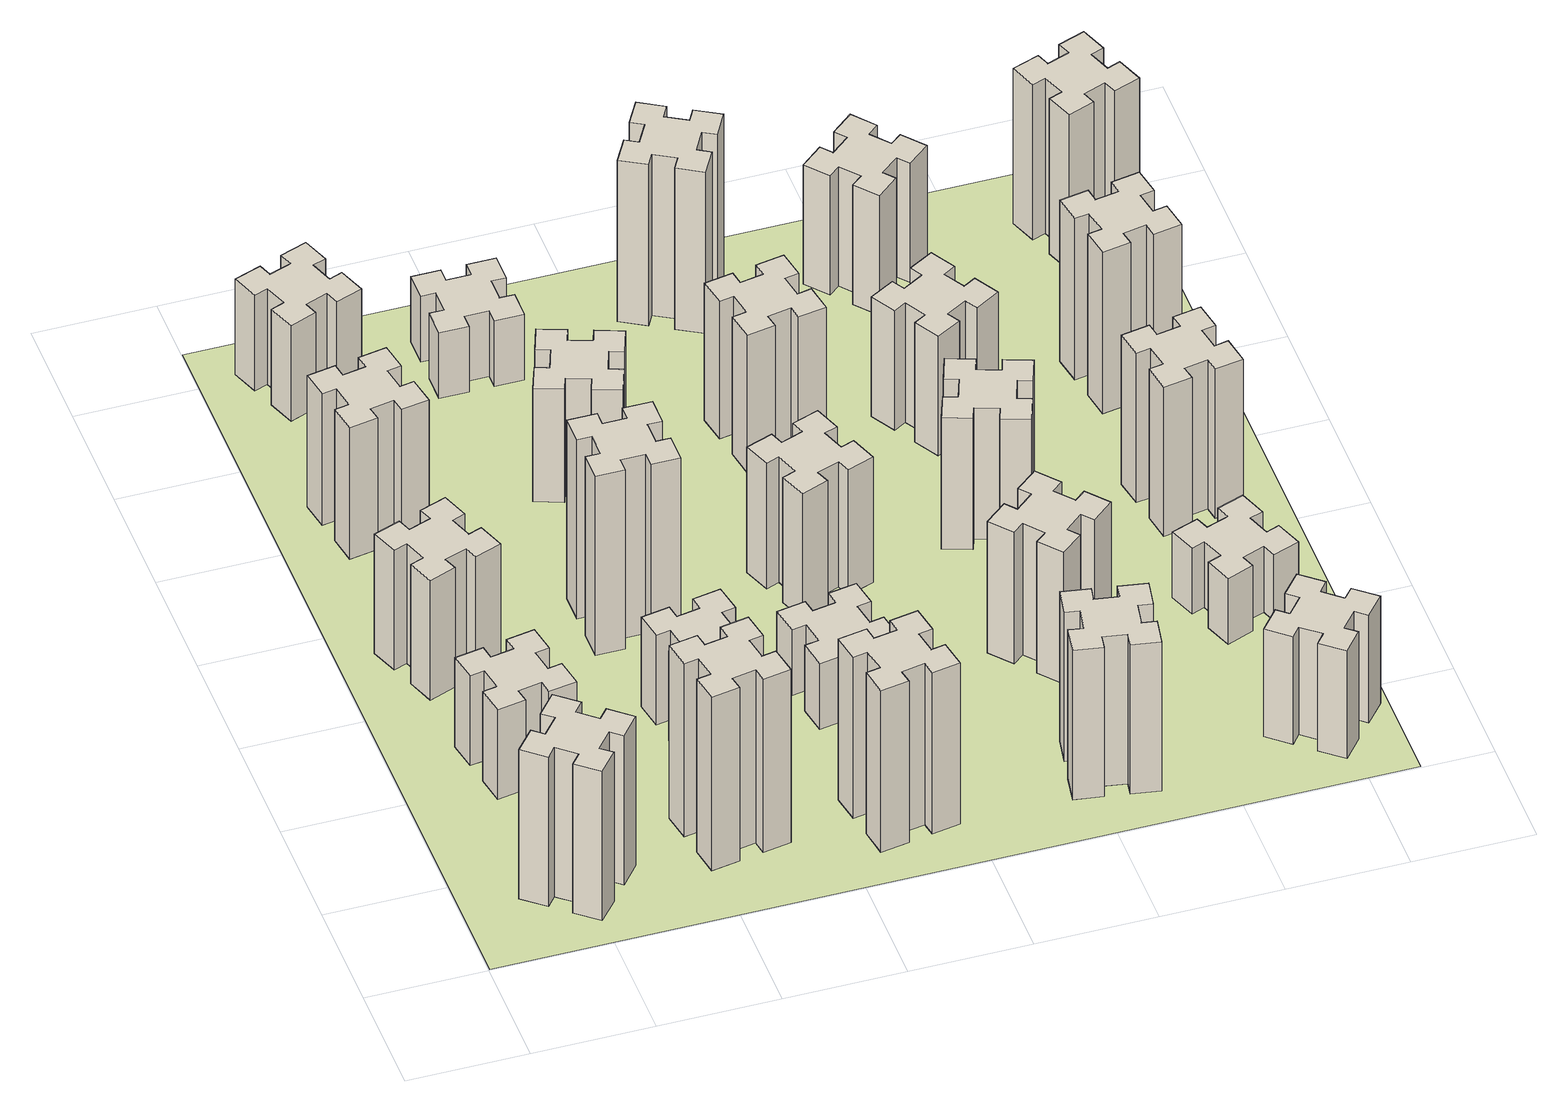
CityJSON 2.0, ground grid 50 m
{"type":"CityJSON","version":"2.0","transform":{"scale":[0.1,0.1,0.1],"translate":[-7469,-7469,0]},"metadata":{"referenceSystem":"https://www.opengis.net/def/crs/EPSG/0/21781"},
"CityObjects":{
"building1":{"type":"Building","attributes":{"class":"1000","function":"1000","usage":"1000","yearOfConstruction":2016,"roofType":"1000","measuredHeight":75,"storeysAboveGround":30,"storeysBelowGround":0},"geometry":[{"type":"Solid","lod":"1","boundaries":[[[[0,1,2,3,4,5,6,7,8,9,10,11,12,13,14,15,16,17,18,19]],[[17,16,20,21]],[[16,15,22,20]],[[15,14,23,22]],[[14,13,24,23]],[[13,12,25,24]],[[12,11,26,25]],[[11,10,27,26]],[[10,9,28,27]],[[9,8,29,28]],[[8,7,30,29]],[[7,6,31,30]],[[6,5,32,31]],[[5,4,33,32]],[[4,3,34,33]],[[3,2,35,34]],[[2,1,36,35]],[[1,0,37,36]],[[0,19,38,37]],[[19,18,39,38]],[[18,17,21,39]],[[24,25,26,27,28,29,30,31,32,33,34,35,36,37,38,39,21,20,22,23]]]]}]},
"building2":{"type":"Building","attributes":{"class":"1000","function":"1000","usage":"1000","yearOfConstruction":2016,"roofType":"1000","measuredHeight":45,"storeysAboveGround":30,"storeysBelowGround":0},"geometry":[{"type":"Solid","lod":"1","boundaries":[[[[40,41,42,43,44,45,46,47,48,49,50,51,52,53,54,55,56,57,58,59]],[[57,56,60,61]],[[56,55,62,60]],[[55,54,63,62]],[[54,53,64,63]],[[53,52,65,64]],[[52,51,66,65]],[[51,50,67,66]],[[50,49,68,67]],[[49,48,69,68]],[[48,47,70,69]],[[47,46,71,70]],[[46,45,72,71]],[[45,44,73,72]],[[44,43,74,73]],[[43,42,75,74]],[[42,41,76,75]],[[41,40,77,76]],[[40,59,78,77]],[[59,58,79,78]],[[58,57,61,79]],[[64,65,66,67,68,69,70,71,72,73,74,75,76,77,78,79,61,60,62,63]]]]}]},
"building3":{"type":"Building","attributes":{"class":"1000","function":"1000","usage":"1000","yearOfConstruction":2016,"roofType":"1000","measuredHeight":60,"storeysAboveGround":30,"storeysBelowGround":0},"geometry":[{"type":"Solid","lod":"1","boundaries":[[[[80,81,82,83,84,85,86,87,88,89,90,91,92,93,94,95,96,97,98,99]],[[97,96,100,101]],[[96,95,102,100]],[[95,94,103,102]],[[94,93,104,103]],[[93,92,105,104]],[[92,91,106,105]],[[91,90,107,106]],[[90,89,108,107]],[[89,88,109,108]],[[88,87,110,109]],[[87,86,111,110]],[[86,85,112,111]],[[85,84,113,112]],[[84,83,114,113]],[[83,82,115,114]],[[82,81,116,115]],[[81,80,117,116]],[[80,99,118,117]],[[99,98,119,118]],[[98,97,101,119]],[[104,105,106,107,108,109,110,111,112,113,114,115,116,117,118,119,101,100,102,103]]]]}]},
"building4":{"type":"Building","attributes":{"class":"1000","function":"1000","usage":"1000","yearOfConstruction":2016,"roofType":"1000","measuredHeight":66,"storeysAboveGround":30,"storeysBelowGround":0},"geometry":[{"type":"Solid","lod":"1","boundaries":[[[[120,121,122,123,124,125,126,127,128,129,130,131,132,133,134,135,136,137,138,139]],[[137,136,140,141]],[[136,135,142,140]],[[135,134,143,142]],[[134,133,144,143]],[[133,132,145,144]],[[132,131,146,145]],[[131,130,147,146]],[[130,129,148,147]],[[129,128,149,148]],[[128,127,150,149]],[[127,126,151,150]],[[126,125,152,151]],[[125,124,153,152]],[[124,123,154,153]],[[123,122,155,154]],[[122,121,156,155]],[[121,120,157,156]],[[120,139,158,157]],[[139,138,159,158]],[[138,137,141,159]],[[144,145,146,147,148,149,150,151,152,153,154,155,156,157,158,159,141,140,142,143]]]]}]},
"building5":{"type":"Building","attributes":{"class":"1000","function":"1000","usage":"1000","yearOfConstruction":2016,"roofType":"1000","measuredHeight":87,"storeysAboveGround":30,"storeysBelowGround":0},"geometry":[{"type":"Solid","lod":"1","boundaries":[[[[160,161,162,163,164,165,166,167,168,169,170,171,172,173,174,175,176,177,178,179]],[[177,176,180,181]],[[176,175,182,180]],[[175,174,183,182]],[[174,173,184,183]],[[173,172,185,184]],[[172,171,186,185]],[[171,170,187,186]],[[170,169,188,187]],[[169,168,189,188]],[[168,167,190,189]],[[167,166,191,190]],[[166,165,192,191]],[[165,164,193,192]],[[164,163,194,193]],[[163,162,195,194]],[[162,161,196,195]],[[161,160,197,196]],[[160,179,198,197]],[[179,178,199,198]],[[178,177,181,199]],[[184,185,186,187,188,189,190,191,192,193,194,195,196,197,198,199,181,180,182,183]]]]}]},
"building6":{"type":"Building","attributes":{"class":"1000","function":"1000","usage":"1000","yearOfConstruction":2016,"roofType":"1000","measuredHeight":48,"storeysAboveGround":30,"storeysBelowGround":0},"geometry":[{"type":"Solid","lod":"1","boundaries":[[[[200,201,202,203,204,205,206,207,208,209,210,211,212,213,214,215,216,217,218,219]],[[217,216,220,221]],[[216,215,222,220]],[[215,214,223,222]],[[214,213,224,223]],[[213,212,225,224]],[[212,211,226,225]],[[211,210,227,226]],[[210,209,228,227]],[[209,208,229,228]],[[208,207,230,229]],[[207,206,231,230]],[[206,205,232,231]],[[205,204,233,232]],[[204,203,234,233]],[[203,202,235,234]],[[202,201,236,235]],[[201,200,237,236]],[[200,219,238,237]],[[219,218,239,238]],[[218,217,221,239]],[[224,225,226,227,228,229,230,231,232,233,234,235,236,237,238,239,221,220,222,223]]]]}]},
"building7":{"type":"Building","attributes":{"class":"1000","function":"1000","usage":"1000","yearOfConstruction":2016,"roofType":"1000","measuredHeight":45,"storeysAboveGround":30,"storeysBelowGround":0},"geometry":[{"type":"Solid","lod":"1","boundaries":[[[[240,241,242,243,244,245,246,247,248,249,250,251,252,253,254,255,256,257,258,259]],[[257,256,260,261]],[[256,255,262,260]],[[255,254,263,262]],[[254,253,264,263]],[[253,252,265,264]],[[252,251,266,265]],[[251,250,267,266]],[[250,249,268,267]],[[249,248,269,268]],[[248,247,270,269]],[[247,246,271,270]],[[246,245,272,271]],[[245,244,273,272]],[[244,243,274,273]],[[243,242,275,274]],[[242,241,276,275]],[[241,240,277,276]],[[240,259,278,277]],[[259,258,279,278]],[[258,257,261,279]],[[264,265,266,267,268,269,270,271,272,273,274,275,276,277,278,279,261,260,262,263]]]]}]},
"building8":{"type":"Building","attributes":{"class":"1000","function":"1000","usage":"1000","yearOfConstruction":2016,"roofType":"1000","measuredHeight":90,"storeysAboveGround":30,"storeysBelowGround":0},"geometry":[{"type":"Solid","lod":"1","boundaries":[[[[280,281,282,283,284,285,286,287,288,289,290,291,292,293,294,295,296,297,298,299]],[[297,296,300,301]],[[296,295,302,300]],[[295,294,303,302]],[[294,293,304,303]],[[293,292,305,304]],[[292,291,306,305]],[[291,290,307,306]],[[290,289,308,307]],[[289,288,309,308]],[[288,287,310,309]],[[287,286,311,310]],[[286,285,312,311]],[[285,284,313,312]],[[284,283,314,313]],[[283,282,315,314]],[[282,281,316,315]],[[281,280,317,316]],[[280,299,318,317]],[[299,298,319,318]],[[298,297,301,319]],[[304,305,306,307,308,309,310,311,312,313,314,315,316,317,318,319,301,300,302,303]]]]}]},
"building9":{"type":"Building","attributes":{"class":"1000","function":"1000","usage":"1000","yearOfConstruction":2016,"roofType":"1000","measuredHeight":81,"storeysAboveGround":30,"storeysBelowGround":0},"geometry":[{"type":"Solid","lod":"1","boundaries":[[[[320,321,322,323,324,325,326,327,328,329,330,331,332,333,334,335,336,337,338,339]],[[337,336,340,341]],[[336,335,342,340]],[[335,334,343,342]],[[334,333,344,343]],[[333,332,345,344]],[[332,331,346,345]],[[331,330,347,346]],[[330,329,348,347]],[[329,328,349,348]],[[328,327,350,349]],[[327,326,351,350]],[[326,325,352,351]],[[325,324,353,352]],[[324,323,354,353]],[[323,322,355,354]],[[322,321,356,355]],[[321,320,357,356]],[[320,339,358,357]],[[339,338,359,358]],[[338,337,341,359]],[[344,345,346,347,348,349,350,351,352,353,354,355,356,357,358,359,341,340,342,343]]]]}]},
"building10":{"type":"Building","attributes":{"class":"1000","function":"1000","usage":"1000","yearOfConstruction":2016,"roofType":"1000","measuredHeight":57,"storeysAboveGround":30,"storeysBelowGround":0},"geometry":[{"type":"Solid","lod":"1","boundaries":[[[[360,361,362,363,364,365,366,367,368,369,370,371,372,373,374,375,376,377,378,379]],[[377,376,380,381]],[[376,375,382,380]],[[375,374,383,382]],[[374,373,384,383]],[[373,372,385,384]],[[372,371,386,385]],[[371,370,387,386]],[[370,369,388,387]],[[369,368,389,388]],[[368,367,390,389]],[[367,366,391,390]],[[366,365,392,391]],[[365,364,393,392]],[[364,363,394,393]],[[363,362,395,394]],[[362,361,396,395]],[[361,360,397,396]],[[360,379,398,397]],[[379,378,399,398]],[[378,377,381,399]],[[384,385,386,387,388,389,390,391,392,393,394,395,396,397,398,399,381,380,382,383]]]]}]},
"building11":{"type":"Building","attributes":{"class":"1000","function":"1000","usage":"1000","yearOfConstruction":2016,"roofType":"1000","measuredHeight":33,"storeysAboveGround":30,"storeysBelowGround":0},"geometry":[{"type":"Solid","lod":"1","boundaries":[[[[400,401,402,403,404,405,406,407,408,409,410,411,412,413,414,415,416,417,418,419]],[[417,416,420,421]],[[416,415,422,420]],[[415,414,423,422]],[[414,413,424,423]],[[413,412,425,424]],[[412,411,426,425]],[[411,410,427,426]],[[410,409,428,427]],[[409,408,429,428]],[[408,407,430,429]],[[407,406,431,430]],[[406,405,432,431]],[[405,404,433,432]],[[404,403,434,433]],[[403,402,435,434]],[[402,401,436,435]],[[401,400,437,436]],[[400,419,438,437]],[[419,418,439,438]],[[418,417,421,439]],[[424,425,426,427,428,429,430,431,432,433,434,435,436,437,438,439,421,420,422,423]]]]}]},
"building12":{"type":"Building","attributes":{"class":"1000","function":"1000","usage":"1000","yearOfConstruction":2016,"roofType":"1000","measuredHeight":33,"storeysAboveGround":30,"storeysBelowGround":0},"geometry":[{"type":"Solid","lod":"1","boundaries":[[[[440,441,442,443,444,445,446,447,448,449,450,451,452,453,454,455,456,457,458,459]],[[457,456,460,461]],[[456,455,462,460]],[[455,454,463,462]],[[454,453,464,463]],[[453,452,465,464]],[[452,451,466,465]],[[451,450,467,466]],[[450,449,468,467]],[[449,448,469,468]],[[448,447,470,469]],[[447,446,471,470]],[[446,445,472,471]],[[445,444,473,472]],[[444,443,474,473]],[[443,442,475,474]],[[442,441,476,475]],[[441,440,477,476]],[[440,459,478,477]],[[459,458,479,478]],[[458,457,461,479]],[[464,465,466,467,468,469,470,471,472,473,474,475,476,477,478,479,461,460,462,463]]]]}]},
"building13":{"type":"Building","attributes":{"class":"1000","function":"1000","usage":"1000","yearOfConstruction":2016,"roofType":"1000","measuredHeight":63,"storeysAboveGround":30,"storeysBelowGround":0},"geometry":[{"type":"Solid","lod":"1","boundaries":[[[[480,481,482,483,484,485,486,487,488,489,490,491,492,493,494,495,496,497,498,499]],[[497,496,500,501]],[[496,495,502,500]],[[495,494,503,502]],[[494,493,504,503]],[[493,492,505,504]],[[492,491,506,505]],[[491,490,507,506]],[[490,489,508,507]],[[489,488,509,508]],[[488,487,510,509]],[[487,486,511,510]],[[486,485,512,511]],[[485,484,513,512]],[[484,483,514,513]],[[483,482,515,514]],[[482,481,516,515]],[[481,480,517,516]],[[480,499,518,517]],[[499,498,519,518]],[[498,497,501,519]],[[504,505,506,507,508,509,510,511,512,513,514,515,516,517,518,519,501,500,502,503]]]]}]},
"building14":{"type":"Building","attributes":{"class":"1000","function":"1000","usage":"1000","yearOfConstruction":2016,"roofType":"1000","measuredHeight":75,"storeysAboveGround":30,"storeysBelowGround":0},"geometry":[{"type":"Solid","lod":"1","boundaries":[[[[520,521,522,523,524,525,526,527,528,529,530,531,532,533,534,535,536,537,538,539]],[[537,536,540,541]],[[536,535,542,540]],[[535,534,543,542]],[[534,533,544,543]],[[533,532,545,544]],[[532,531,546,545]],[[531,530,547,546]],[[530,529,548,547]],[[529,528,549,548]],[[528,527,550,549]],[[527,526,551,550]],[[526,525,552,551]],[[525,524,553,552]],[[524,523,554,553]],[[523,522,555,554]],[[522,521,556,555]],[[521,520,557,556]],[[520,539,558,557]],[[539,538,559,558]],[[538,537,541,559]],[[544,545,546,547,548,549,550,551,552,553,554,555,556,557,558,559,541,540,542,543]]]]}]},
"building15":{"type":"Building","attributes":{"class":"1000","function":"1000","usage":"1000","yearOfConstruction":2016,"roofType":"1000","measuredHeight":69,"storeysAboveGround":30,"storeysBelowGround":0},"geometry":[{"type":"Solid","lod":"1","boundaries":[[[[560,561,562,563,564,565,566,567,568,569,570,571,572,573,574,575,576,577,578,579]],[[577,576,580,581]],[[576,575,582,580]],[[575,574,583,582]],[[574,573,584,583]],[[573,572,585,584]],[[572,571,586,585]],[[571,570,587,586]],[[570,569,588,587]],[[569,568,589,588]],[[568,567,590,589]],[[567,566,591,590]],[[566,565,592,591]],[[565,564,593,592]],[[564,563,594,593]],[[563,562,595,594]],[[562,561,596,595]],[[561,560,597,596]],[[560,579,598,597]],[[579,578,599,598]],[[578,577,581,599]],[[584,585,586,587,588,589,590,591,592,593,594,595,596,597,598,599,581,580,582,583]]]]}]},
"building16":{"type":"Building","attributes":{"class":"1000","function":"1000","usage":"1000","yearOfConstruction":2016,"roofType":"1000","measuredHeight":81,"storeysAboveGround":30,"storeysBelowGround":0},"geometry":[{"type":"Solid","lod":"1","boundaries":[[[[600,601,602,603,604,605,606,607,608,609,610,611,612,613,614,615,616,617,618,619]],[[617,616,620,621]],[[616,615,622,620]],[[615,614,623,622]],[[614,613,624,623]],[[613,612,625,624]],[[612,611,626,625]],[[611,610,627,626]],[[610,609,628,627]],[[609,608,629,628]],[[608,607,630,629]],[[607,606,631,630]],[[606,605,632,631]],[[605,604,633,632]],[[604,603,634,633]],[[603,602,635,634]],[[602,601,636,635]],[[601,600,637,636]],[[600,619,638,637]],[[619,618,639,638]],[[618,617,621,639]],[[624,625,626,627,628,629,630,631,632,633,634,635,636,637,638,639,621,620,622,623]]]]}]},
"building17":{"type":"Building","attributes":{"class":"1000","function":"1000","usage":"1000","yearOfConstruction":2016,"roofType":"1000","measuredHeight":66,"storeysAboveGround":30,"storeysBelowGround":0},"geometry":[{"type":"Solid","lod":"1","boundaries":[[[[640,641,642,643,644,645,646,647,648,649,650,651,652,653,654,655,656,657,658,659]],[[657,656,660,661]],[[656,655,662,660]],[[655,654,663,662]],[[654,653,664,663]],[[653,652,665,664]],[[652,651,666,665]],[[651,650,667,666]],[[650,649,668,667]],[[649,648,669,668]],[[648,647,670,669]],[[647,646,671,670]],[[646,645,672,671]],[[645,644,673,672]],[[644,643,674,673]],[[643,642,675,674]],[[642,641,676,675]],[[641,640,677,676]],[[640,659,678,677]],[[659,658,679,678]],[[658,657,661,679]],[[664,665,666,667,668,669,670,671,672,673,674,675,676,677,678,679,661,660,662,663]]]]}]},
"building18":{"type":"Building","attributes":{"class":"1000","function":"1000","usage":"1000","yearOfConstruction":2016,"roofType":"1000","measuredHeight":66,"storeysAboveGround":30,"storeysBelowGround":0},"geometry":[{"type":"Solid","lod":"1","boundaries":[[[[680,681,682,683,684,685,686,687,688,689,690,691,692,693,694,695,696,697,698,699]],[[697,696,700,701]],[[696,695,702,700]],[[695,694,703,702]],[[694,693,704,703]],[[693,692,705,704]],[[692,691,706,705]],[[691,690,707,706]],[[690,689,708,707]],[[689,688,709,708]],[[688,687,710,709]],[[687,686,711,710]],[[686,685,712,711]],[[685,684,713,712]],[[684,683,714,713]],[[683,682,715,714]],[[682,681,716,715]],[[681,680,717,716]],[[680,699,718,717]],[[699,698,719,718]],[[698,697,701,719]],[[704,705,706,707,708,709,710,711,712,713,714,715,716,717,718,719,701,700,702,703]]]]}]},
"building19":{"type":"Building","attributes":{"class":"1000","function":"1000","usage":"1000","yearOfConstruction":2016,"roofType":"1000","measuredHeight":60,"storeysAboveGround":30,"storeysBelowGround":0},"geometry":[{"type":"Solid","lod":"1","boundaries":[[[[720,721,722,723,724,725,726,727,728,729,730,731,732,733,734,735,736,737,738,739]],[[737,736,740,741]],[[736,735,742,740]],[[735,734,743,742]],[[734,733,744,743]],[[733,732,745,744]],[[732,731,746,745]],[[731,730,747,746]],[[730,729,748,747]],[[729,728,749,748]],[[728,727,750,749]],[[727,726,751,750]],[[726,725,752,751]],[[725,724,753,752]],[[724,723,754,753]],[[723,722,755,754]],[[722,721,756,755]],[[721,720,757,756]],[[720,739,758,757]],[[739,738,759,758]],[[738,737,741,759]],[[744,745,746,747,748,749,750,751,752,753,754,755,756,757,758,759,741,740,742,743]]]]}]},
"building20":{"type":"Building","attributes":{"class":"1000","function":"1000","usage":"1000","yearOfConstruction":2016,"roofType":"1000","measuredHeight":54,"storeysAboveGround":30,"storeysBelowGround":0},"geometry":[{"type":"Solid","lod":"1","boundaries":[[[[760,761,762,763,764,765,766,767,768,769,770,771,772,773,774,775,776,777,778,779]],[[777,776,780,781]],[[776,775,782,780]],[[775,774,783,782]],[[774,773,784,783]],[[773,772,785,784]],[[772,771,786,785]],[[771,770,787,786]],[[770,769,788,787]],[[769,768,789,788]],[[768,767,790,789]],[[767,766,791,790]],[[766,765,792,791]],[[765,764,793,792]],[[764,763,794,793]],[[763,762,795,794]],[[762,761,796,795]],[[761,760,797,796]],[[760,779,798,797]],[[779,778,799,798]],[[778,777,781,799]],[[784,785,786,787,788,789,790,791,792,793,794,795,796,797,798,799,781,780,782,783]]]]}]},
"building21":{"type":"Building","attributes":{"class":"1000","function":"1000","usage":"1000","yearOfConstruction":2016,"roofType":"1000","measuredHeight":60,"storeysAboveGround":30,"storeysBelowGround":0},"geometry":[{"type":"Solid","lod":"1","boundaries":[[[[800,801,802,803,804,805,806,807,808,809,810,811,812,813,814,815,816,817,818,819]],[[817,816,820,821]],[[816,815,822,820]],[[815,814,823,822]],[[814,813,824,823]],[[813,812,825,824]],[[812,811,826,825]],[[811,810,827,826]],[[810,809,828,827]],[[809,808,829,828]],[[808,807,830,829]],[[807,806,831,830]],[[806,805,832,831]],[[805,804,833,832]],[[804,803,834,833]],[[803,802,835,834]],[[802,801,836,835]],[[801,800,837,836]],[[800,819,838,837]],[[819,818,839,838]],[[818,817,821,839]],[[824,825,826,827,828,829,830,831,832,833,834,835,836,837,838,839,821,820,822,823]]]]}]},
"building22":{"type":"Building","attributes":{"class":"1000","function":"1000","usage":"1000","yearOfConstruction":2016,"roofType":"1000","measuredHeight":33,"storeysAboveGround":30,"storeysBelowGround":0},"geometry":[{"type":"Solid","lod":"1","boundaries":[[[[840,841,842,843,844,845,846,847,848,849,850,851,852,853,854,855,856,857,858,859]],[[857,856,860,861]],[[856,855,862,860]],[[855,854,863,862]],[[854,853,864,863]],[[853,852,865,864]],[[852,851,866,865]],[[851,850,867,866]],[[850,849,868,867]],[[849,848,869,868]],[[848,847,870,869]],[[847,846,871,870]],[[846,845,872,871]],[[845,844,873,872]],[[844,843,874,873]],[[843,842,875,874]],[[842,841,876,875]],[[841,840,877,876]],[[840,859,878,877]],[[859,858,879,878]],[[858,857,861,879]],[[864,865,866,867,868,869,870,871,872,873,874,875,876,877,878,879,861,860,862,863]]]]}]},
"building23":{"type":"Building","attributes":{"class":"1000","function":"1000","usage":"1000","yearOfConstruction":2016,"roofType":"1000","measuredHeight":75,"storeysAboveGround":30,"storeysBelowGround":0},"geometry":[{"type":"Solid","lod":"1","boundaries":[[[[880,881,882,883,884,885,886,887,888,889,890,891,892,893,894,895,896,897,898,899]],[[897,896,900,901]],[[896,895,902,900]],[[895,894,903,902]],[[894,893,904,903]],[[893,892,905,904]],[[892,891,906,905]],[[891,890,907,906]],[[890,889,908,907]],[[889,888,909,908]],[[888,887,910,909]],[[887,886,911,910]],[[886,885,912,911]],[[885,884,913,912]],[[884,883,914,913]],[[883,882,915,914]],[[882,881,916,915]],[[881,880,917,916]],[[880,899,918,917]],[[899,898,919,918]],[[898,897,901,919]],[[904,905,906,907,908,909,910,911,912,913,914,915,916,917,918,919,901,900,902,903]]]]}]},
"building24":{"type":"Building","attributes":{"class":"1000","function":"1000","usage":"1000","yearOfConstruction":2016,"roofType":"1000","measuredHeight":81,"storeysAboveGround":30,"storeysBelowGround":0},"geometry":[{"type":"Solid","lod":"1","boundaries":[[[[920,921,922,923,924,925,926,927,928,929,930,931,932,933,934,935,936,937,938,939]],[[937,936,940,941]],[[936,935,942,940]],[[935,934,943,942]],[[934,933,944,943]],[[933,932,945,944]],[[932,931,946,945]],[[931,930,947,946]],[[930,929,948,947]],[[929,928,949,948]],[[928,927,950,949]],[[927,926,951,950]],[[926,925,952,951]],[[925,924,953,952]],[[924,923,954,953]],[[923,922,955,954]],[[922,921,956,955]],[[921,920,957,956]],[[920,939,958,957]],[[939,938,959,958]],[[938,937,941,959]],[[944,945,946,947,948,949,950,951,952,953,954,955,956,957,958,959,941,940,942,943]]]]}]},
"building25":{"type":"Building","attributes":{"class":"1000","function":"1000","usage":"1000","yearOfConstruction":2016,"roofType":"1000","measuredHeight":78,"storeysAboveGround":30,"storeysBelowGround":0},"geometry":[{"type":"Solid","lod":"1","boundaries":[[[[960,961,962,963,964,965,966,967,968,969,970,971,972,973,974,975,976,977,978,979]],[[977,976,980,981]],[[976,975,982,980]],[[975,974,983,982]],[[974,973,984,983]],[[973,972,985,984]],[[972,971,986,985]],[[971,970,987,986]],[[970,969,988,987]],[[969,968,989,988]],[[968,967,990,989]],[[967,966,991,990]],[[966,965,992,991]],[[965,964,993,992]],[[964,963,994,993]],[[963,962,995,994]],[[962,961,996,995]],[[961,960,997,996]],[[960,979,998,997]],[[979,978,999,998]],[[978,977,981,999]],[[984,985,986,987,988,989,990,991,992,993,994,995,996,997,998,999,981,980,982,983]]]]}]},
"landuse1":{"type":"LandUse","attributes":{"name":"plot1","function":"1010"},"geometry":[{"type":"MultiSurface","lod":"1","boundaries":[[[1000,1001,1002,1003]]]}]}
},
"vertices":[
[366,323,0],[443,259,0],[404,213,0],[496,136,0],[573,228,0],[527,266,0],[592,343,0],[638,304,0],[715,396,0],[623,473,0],[584,427,0],[508,492,0],[546,538,0],[454,615,0],[377,523,0],[423,484,0],[359,408,0],[313,446,0],[236,354,0],[328,277,0],[359,408,750],[313,446,750],[423,484,750],[377,523,750],[454,615,750],[546,538,750],[508,492,750],[584,427,750],[623,473,750],[715,396,750],[638,304,750],[592,343,750],[527,266,750],[573,228,750],[496,136,750],[404,213,750],[443,259,750],[366,323,750],[328,277,750],[236,354,750],
[445,998,0],[544,1016,0],[554,957,0],[672,977,0],[651,1096,0],[592,1085,0],[575,1184,0],[634,1194,0],[613,1312,0],[495,1291,0],[505,1232,0],[407,1215,0],[397,1274,0],[278,1253,0],[299,1135,0],[358,1145,0],[376,1047,0],[317,1037,0],[337,918,0],[456,939,0],[376,1047,450],[317,1037,450],[358,1145,450],[299,1135,450],[278,1253,450],[397,1274,450],[407,1215,450],[505,1232,450],[495,1291,450],[613,1312,450],[634,1194,450],[575,1184,450],[592,1085,450],[651,1096,450],[672,977,450],[554,957,450],[544,1016,450],[445,998,450],[456,939,450],[337,918,450],
[496,1746,0],[462,1840,0],[518,1860,0],[477,1973,0],[364,1932,0],[385,1876,0],[291,1842,0],[270,1898,0],[157,1857,0],[199,1744,0],[255,1765,0],[289,1671,0],[233,1650,0],[274,1537,0],[387,1579,0],[366,1635,0],[460,1669,0],[480,1613,0],[593,1654,0],[552,1767,0],[460,1669,600],[480,1613,600],[366,1635,600],[387,1579,600],[274,1537,600],[233,1650,600],[289,1671,600],[255,1765,600],[199,1744,600],[157,1857,600],[270,1898,600],[291,1842,600],[385,1876,600],[364,1932,600],[477,1973,600],[518,1860,600],[462,1840,600],[496,1746,600],[552,1767,600],[593,1654,600],
[492,2565,0],[475,2664,0],[534,2674,0],[513,2792,0],[395,2771,0],[405,2712,0],[307,2695,0],[297,2754,0],[178,2733,0],[199,2615,0],[258,2625,0],[276,2527,0],[217,2517,0],[237,2398,0],[356,2419,0],[345,2478,0],[444,2496,0],[454,2437,0],[572,2457,0],[551,2576,0],[444,2496,660],[454,2437,660],[345,2478,660],[356,2419,660],[237,2398,660],[217,2517,660],[276,2527,660],[258,2625,660],[199,2615,660],[178,2733,660],[297,2754,660],[307,2695,660],[405,2712,660],[395,2771,660],[513,2792,660],[534,2674,660],[475,2664,660],[492,2565,660],[551,2576,660],[572,2457,660],
[1145,592,0],[1047,575,0],[1037,634,0],[918,613,0],[939,495,0],[998,505,0],[1016,407,0],[957,397,0],[977,278,0],[1096,299,0],[1085,358,0],[1184,376,0],[1194,317,0],[1312,337,0],[1291,456,0],[1232,445,0],[1215,544,0],[1274,554,0],[1253,672,0],[1135,651,0],[1215,544,870],[1274,554,870],[1232,445,870],[1291,456,870],[1312,337,870],[1194,317,870],[1184,376,870],[1085,358,870],[1096,299,870],[977,278,870],[957,397,870],[1016,407,870],[998,505,870],[939,495,870],[918,613,870],[1037,634,870],[1047,575,870],[1145,592,870],[1135,651,870],[1253,672,870],
[255,3445,0],[289,3351,0],[233,3330,0],[274,3217,0],[387,3259,0],[366,3315,0],[460,3349,0],[480,3293,0],[593,3334,0],[552,3447,0],[496,3426,0],[462,3520,0],[518,3540,0],[477,3653,0],[364,3612,0],[385,3556,0],[291,3522,0],[270,3578,0],[157,3537,0],[199,3424,0],[291,3522,480],[270,3578,480],[385,3556,480],[364,3612,480],[477,3653,480],[518,3540,480],[462,3520,480],[496,3426,480],[552,3447,480],[593,3334,480],[480,3293,480],[460,3349,480],[366,3315,480],[387,3259,480],[274,3217,480],[233,3330,480],[289,3351,480],[255,3445,480],[199,3424,480],[157,3537,480],
[1332,1085,0],[1315,1184,0],[1374,1194,0],[1353,1312,0],[1235,1291,0],[1245,1232,0],[1147,1215,0],[1137,1274,0],[1018,1253,0],[1039,1135,0],[1098,1145,0],[1116,1047,0],[1057,1037,0],[1077,918,0],[1196,939,0],[1185,998,0],[1284,1016,0],[1294,957,0],[1412,977,0],[1391,1096,0],[1284,1016,450],[1294,957,450],[1185,998,450],[1196,939,450],[1077,918,450],[1057,1037,450],[1116,1047,450],[1098,1145,450],[1039,1135,450],[1018,1253,450],[1137,1274,450],[1147,1215,450],[1245,1232,450],[1235,1291,450],[1353,1312,450],[1374,1194,450],[1315,1184,450],[1332,1085,450],[1391,1096,450],[1412,977,450],
[1225,1705,0],[1225,1805,0],[1285,1805,0],[1285,1925,0],[1165,1925,0],[1165,1865,0],[1065,1865,0],[1065,1925,0],[945,1925,0],[945,1805,0],[1005,1805,0],[1005,1705,0],[945,1705,0],[945,1585,0],[1065,1585,0],[1065,1645,0],[1165,1645,0],[1165,1585,0],[1285,1585,0],[1285,1705,0],[1165,1645,900],[1165,1585,900],[1065,1645,900],[1065,1585,900],[945,1585,900],[945,1705,900],[1005,1705,900],[1005,1805,900],[945,1805,900],[945,1925,900],[1065,1925,900],[1065,1865,900],[1165,1865,900],[1165,1925,900],[1285,1925,900],[1285,1805,900],[1225,1805,900],[1225,1705,900],[1285,1705,900],[1285,1585,900],
[1725,258,0],[1824,276,0],[1834,217,0],[1952,237,0],[1931,356,0],[1872,345,0],[1855,444,0],[1914,454,0],[1893,572,0],[1775,551,0],[1785,492,0],[1687,475,0],[1677,534,0],[1558,513,0],[1579,395,0],[1638,405,0],[1656,307,0],[1597,297,0],[1617,178,0],[1736,199,0],[1656,307,810],[1597,297,810],[1638,405,810],[1579,395,810],[1558,513,810],[1677,534,810],[1687,475,810],[1785,492,810],[1775,551,810],[1893,572,810],[1914,454,810],[1855,444,810],[1872,345,810],[1931,356,810],[1952,237,810],[1834,217,810],[1824,276,810],[1725,258,810],[1736,199,810],[1617,178,810],
[1302,2511,0],[1336,2605,0],[1392,2584,0],[1433,2697,0],[1320,2738,0],[1300,2682,0],[1206,2716,0],[1227,2772,0],[1114,2813,0],[1073,2700,0],[1129,2680,0],[1095,2586,0],[1039,2607,0],[997,2494,0],[1110,2453,0],[1131,2509,0],[1225,2475,0],[1204,2419,0],[1317,2377,0],[1358,2490,0],[1225,2475,570],[1204,2419,570],[1131,2509,570],[1110,2453,570],[997,2494,570],[1039,2607,570],[1095,2586,570],[1129,2680,570],[1073,2700,570],[1114,2813,570],[1227,2772,570],[1206,2716,570],[1300,2682,570],[1320,2738,570],[1433,2697,570],[1392,2584,570],[1336,2605,570],[1302,2511,570],[1358,2490,570],[1317,2377,570],
[905,3385,0],[905,3285,0],[845,3285,0],[845,3165,0],[965,3165,0],[965,3225,0],[1065,3225,0],[1065,3165,0],[1185,3165,0],[1185,3285,0],[1125,3285,0],[1125,3385,0],[1185,3385,0],[1185,3505,0],[1065,3505,0],[1065,3445,0],[965,3445,0],[965,3505,0],[845,3505,0],[845,3385,0],[965,3445,330],[965,3505,330],[1065,3445,330],[1065,3505,330],[1185,3505,330],[1185,3385,330],[1125,3385,330],[1125,3285,330],[1185,3285,330],[1185,3165,330],[1065,3165,330],[1065,3225,330],[965,3225,330],[965,3165,330],[845,3165,330],[845,3285,330],[905,3285,330],[905,3385,330],[845,3385,330],[845,3505,330],
[1785,1232,0],[1687,1215,0],[1677,1274,0],[1558,1253,0],[1579,1135,0],[1638,1145,0],[1656,1047,0],[1597,1037,0],[1617,918,0],[1736,939,0],[1725,998,0],[1824,1016,0],[1834,957,0],[1952,977,0],[1931,1096,0],[1872,1085,0],[1855,1184,0],[1914,1194,0],[1893,1312,0],[1775,1291,0],[1855,1184,330],[1914,1194,330],[1872,1085,330],[1931,1096,330],[1952,977,330],[1834,957,330],[1824,1016,330],[1725,998,330],[1736,939,330],[1617,918,330],[1597,1037,330],[1656,1047,330],[1638,1145,330],[1579,1135,330],[1558,1253,330],[1677,1274,330],[1687,1215,330],[1785,1232,330],[1775,1291,330],[1893,1312,330],
[1865,1876,0],[1771,1842,0],[1750,1898,0],[1637,1857,0],[1679,1744,0],[1735,1765,0],[1769,1671,0],[1713,1650,0],[1754,1537,0],[1867,1579,0],[1846,1635,0],[1940,1669,0],[1960,1613,0],[2073,1654,0],[2032,1767,0],[1976,1746,0],[1942,1840,0],[1998,1860,0],[1957,1973,0],[1844,1932,0],[1942,1840,630],[1998,1860,630],[1976,1746,630],[2032,1767,630],[2073,1654,630],[1960,1613,630],[1940,1669,630],[1846,1635,630],[1867,1579,630],[1754,1537,630],[1713,1650,630],[1769,1671,630],[1735,1765,630],[1679,1744,630],[1637,1857,630],[1750,1898,630],[1771,1842,630],[1865,1876,630],[1844,1932,630],[1957,1973,630],
[2527,276,0],[2625,258,0],[2615,199,0],[2733,178,0],[2754,297,0],[2695,307,0],[2712,405,0],[2771,395,0],[2792,513,0],[2674,534,0],[2664,475,0],[2565,492,0],[2576,551,0],[2457,572,0],[2437,454,0],[2496,444,0],[2478,345,0],[2419,356,0],[2398,237,0],[2517,217,0],[2478,345,750],[2419,356,750],[2496,444,750],[2437,454,750],[2457,572,750],[2576,551,750],[2565,492,750],[2664,475,750],[2674,534,750],[2792,513,750],[2771,395,750],[2712,405,750],[2695,307,750],[2754,297,750],[2733,178,750],[2615,199,750],[2625,258,750],[2527,276,750],[2517,217,750],[2398,237,750],
[1925,2478,0],[2024,2496,0],[2034,2437,0],[2152,2457,0],[2131,2576,0],[2072,2565,0],[2055,2664,0],[2114,2674,0],[2093,2792,0],[1975,2771,0],[1985,2712,0],[1887,2695,0],[1877,2754,0],[1758,2733,0],[1779,2615,0],[1838,2625,0],[1856,2527,0],[1797,2517,0],[1817,2398,0],[1936,2419,0],[1856,2527,690],[1797,2517,690],[1838,2625,690],[1779,2615,690],[1758,2733,690],[1877,2754,690],[1887,2695,690],[1985,2712,690],[1975,2771,690],[2093,2792,690],[2114,2674,690],[2055,2664,690],[2072,2565,690],[2131,2576,690],[2152,2457,690],[2034,2437,690],[2024,2496,690],[1925,2478,690],[1936,2419,690],[1817,2398,690],
[1757,3365,0],[1844,3315,0],[1814,3263,0],[1918,3203,0],[1978,3307,0],[1926,3337,0],[1976,3424,0],[2028,3394,0],[2088,3498,0],[1984,3558,0],[1954,3506,0],[1867,3556,0],[1897,3608,0],[1793,3668,0],[1733,3564,0],[1785,3534,0],[1735,3447,0],[1683,3477,0],[1623,3373,0],[1727,3313,0],[1735,3447,810],[1683,3477,810],[1785,3534,810],[1733,3564,810],[1793,3668,810],[1897,3608,810],[1867,3556,810],[1954,3506,810],[1984,3558,810],[2088,3498,810],[2028,3394,810],[1976,3424,810],[1926,3337,810],[1978,3307,810],[1918,3203,810],[1814,3263,810],[1844,3315,810],[1757,3365,810],[1727,3313,810],[1623,3373,810],
[2479,1083,0],[2543,1006,0],[2497,968,0],[2574,876,0],[2666,953,0],[2628,999,0],[2704,1063,0],[2743,1017,0],[2835,1094,0],[2758,1186,0],[2712,1148,0],[2647,1224,0],[2693,1263,0],[2616,1355,0],[2524,1278,0],[2563,1232,0],[2486,1167,0],[2448,1213,0],[2356,1136,0],[2433,1044,0],[2486,1167,660],[2448,1213,660],[2563,1232,660],[2524,1278,660],[2616,1355,660],[2693,1263,660],[2647,1224,660],[2712,1148,660],[2758,1186,660],[2835,1094,660],[2743,1017,660],[2704,1063,660],[2628,999,660],[2666,953,660],[2574,876,660],[2497,968,660],[2543,1006,660],[2479,1083,660],[2433,1044,660],[2356,1136,660],
[2511,1769,0],[2605,1735,0],[2584,1679,0],[2697,1637,0],[2738,1750,0],[2682,1771,0],[2716,1865,0],[2772,1844,0],[2813,1957,0],[2700,1998,0],[2680,1942,0],[2586,1976,0],[2607,2032,0],[2494,2073,0],[2453,1960,0],[2509,1940,0],[2475,1846,0],[2419,1867,0],[2377,1754,0],[2490,1713,0],[2475,1846,660],[2419,1867,660],[2509,1940,660],[2453,1960,660],[2494,2073,660],[2607,2032,660],[2586,1976,660],[2680,1942,660],[2700,1998,660],[2813,1957,660],[2772,1844,660],[2716,1865,660],[2682,1771,660],[2738,1750,660],[2697,1637,660],[2584,1679,660],[2605,1735,660],[2511,1769,660],[2490,1713,660],[2377,1754,660],
[2716,2507,0],[2666,2594,0],[2718,2624,0],[2658,2728,0],[2554,2668,0],[2584,2616,0],[2497,2566,0],[2467,2618,0],[2363,2558,0],[2423,2454,0],[2475,2484,0],[2525,2397,0],[2473,2367,0],[2533,2263,0],[2637,2323,0],[2607,2375,0],[2694,2425,0],[2724,2373,0],[2828,2433,0],[2768,2537,0],[2694,2425,600],[2724,2373,600],[2607,2375,600],[2637,2323,600],[2533,2263,600],[2473,2367,600],[2525,2397,600],[2475,2484,600],[2423,2454,600],[2363,2558,600],[2467,2618,600],[2497,2566,600],[2584,2616,600],[2554,2668,600],[2658,2728,600],[2718,2624,600],[2666,2594,600],[2716,2507,600],[2768,2537,600],[2828,2433,600],
[3544,427,0],[3468,492,0],[3506,538,0],[3414,615,0],[3337,523,0],[3383,484,0],[3319,408,0],[3273,446,0],[3196,354,0],[3288,277,0],[3326,323,0],[3403,259,0],[3364,213,0],[3456,136,0],[3533,228,0],[3487,266,0],[3552,343,0],[3598,304,0],[3675,396,0],[3583,473,0],[3552,343,540],[3598,304,540],[3487,266,540],[3533,228,540],[3456,136,540],[3364,213,540],[3403,259,540],[3326,323,540],[3288,277,540],[3196,354,540],[3273,446,540],[3319,408,540],[3383,484,540],[3337,523,540],[3414,615,540],[3506,538,540],[3468,492,540],[3544,427,540],[3583,473,540],[3675,396,540],
[2628,3219,0],[2704,3283,0],[2743,3237,0],[2835,3314,0],[2758,3406,0],[2712,3368,0],[2647,3444,0],[2693,3483,0],[2616,3575,0],[2524,3498,0],[2563,3452,0],[2486,3387,0],[2448,3433,0],[2356,3356,0],[2433,3264,0],[2479,3303,0],[2543,3226,0],[2497,3188,0],[2574,3096,0],[2666,3173,0],[2543,3226,600],[2497,3188,600],[2479,3303,600],[2433,3264,600],[2356,3356,600],[2448,3433,600],[2486,3387,600],[2563,3452,600],[2524,3498,600],[2616,3575,600],[2693,3483,600],[2647,3444,600],[2712,3368,600],[2758,3406,600],[2835,3314,600],[2743,3237,600],[2704,3283,600],[2628,3219,600],[2666,3173,600],[2574,3096,600],
[3326,995,0],[3420,1029,0],[3440,973,0],[3553,1014,0],[3512,1127,0],[3456,1106,0],[3422,1200,0],[3478,1220,0],[3437,1333,0],[3324,1292,0],[3345,1236,0],[3251,1202,0],[3230,1258,0],[3117,1217,0],[3159,1104,0],[3215,1125,0],[3249,1031,0],[3193,1010,0],[3234,897,0],[3347,939,0],[3249,1031,330],[3193,1010,330],[3215,1125,330],[3159,1104,330],[3117,1217,330],[3230,1258,330],[3251,1202,330],[3345,1236,330],[3324,1292,330],[3437,1333,330],[3478,1220,330],[3422,1200,330],[3456,1106,330],[3512,1127,330],[3553,1014,330],[3440,973,330],[3420,1029,330],[3326,995,330],[3347,939,330],[3234,897,330],
[3305,1638,0],[3404,1656,0],[3414,1597,0],[3532,1617,0],[3511,1736,0],[3452,1725,0],[3435,1824,0],[3494,1834,0],[3473,1952,0],[3355,1931,0],[3365,1872,0],[3267,1855,0],[3257,1914,0],[3138,1893,0],[3159,1775,0],[3218,1785,0],[3236,1687,0],[3177,1677,0],[3197,1558,0],[3316,1579,0],[3236,1687,750],[3177,1677,750],[3218,1785,750],[3159,1775,750],[3138,1893,750],[3257,1914,750],[3267,1855,750],[3365,1872,750],[3355,1931,750],[3473,1952,750],[3494,1834,750],[3435,1824,750],[3452,1725,750],[3511,1736,750],[3532,1617,750],[3414,1597,750],[3404,1656,750],[3305,1638,750],[3316,1579,750],[3197,1558,750],
[3305,2378,0],[3404,2396,0],[3414,2337,0],[3532,2357,0],[3511,2476,0],[3452,2465,0],[3435,2564,0],[3494,2574,0],[3473,2692,0],[3355,2671,0],[3365,2612,0],[3267,2595,0],[3257,2654,0],[3138,2633,0],[3159,2515,0],[3218,2525,0],[3236,2427,0],[3177,2417,0],[3197,2298,0],[3316,2319,0],[3236,2427,810],[3177,2417,810],[3218,2525,810],[3159,2515,810],[3138,2633,810],[3257,2654,810],[3267,2595,810],[3365,2612,810],[3355,2671,810],[3473,2692,810],[3494,2574,810],[3435,2564,810],[3452,2465,810],[3511,2476,810],[3532,2357,810],[3414,2337,810],[3404,2396,810],[3305,2378,810],[3316,2319,810],[3197,2298,810],
[3315,3345,0],[3349,3251,0],[3293,3230,0],[3334,3117,0],[3447,3159,0],[3426,3215,0],[3520,3249,0],[3540,3193,0],[3653,3234,0],[3612,3347,0],[3556,3326,0],[3522,3420,0],[3578,3440,0],[3537,3553,0],[3424,3512,0],[3445,3456,0],[3351,3422,0],[3330,3478,0],[3217,3437,0],[3259,3324,0],[3351,3422,780],[3330,3478,780],[3445,3456,780],[3424,3512,780],[3537,3553,780],[3578,3440,780],[3522,3420,780],[3556,3326,780],[3612,3347,780],[3653,3234,780],[3540,3193,780],[3520,3249,780],[3426,3215,780],[3447,3159,780],[3334,3117,780],[3293,3230,780],[3349,3251,780],[3315,3345,780],[3259,3324,780],[3217,3437,780],
[5,3705,0],[3705,3705,0],[3705,5,0],[5,5,0]
]}
